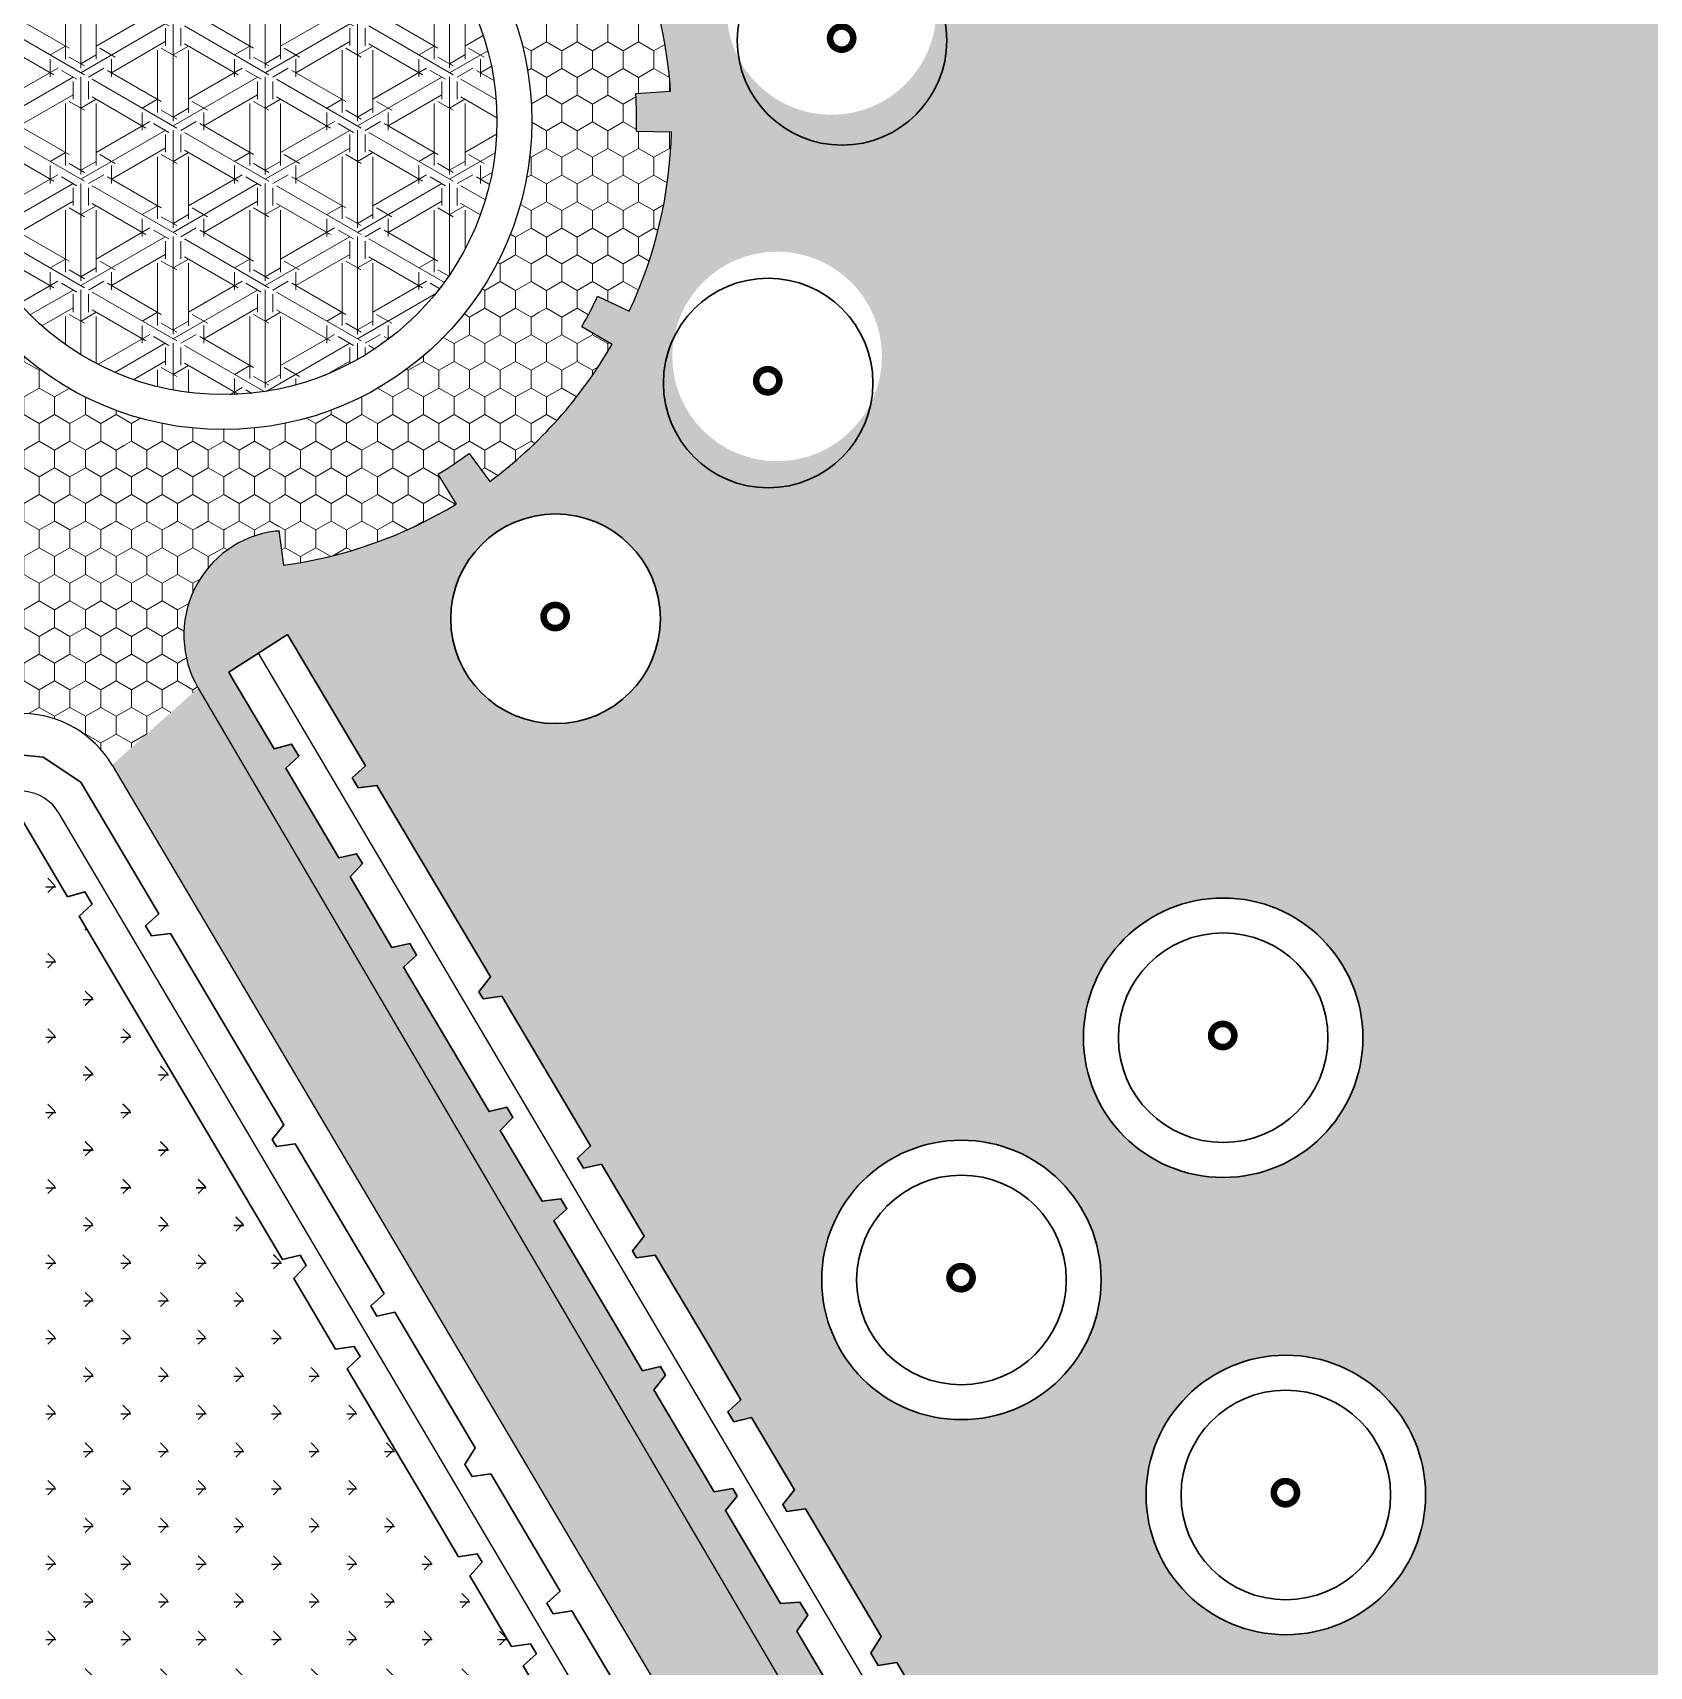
# Model space of a CAD drawing. Header units: millimetres. Extents: x -164772 to 106339, y -135449 to 107526.
# Drawn here: x 24103 to 47243, y -79257 to -55873 of the extents above; entities that cross this region are included whole.
import ezdxf

# ---------------------------------------------------------------- set-up
doc = ezdxf.new("R2010")
doc.units = ezdxf.units.MM
doc.layers.add('bord2', color=251, linetype='Continuous', lineweight=25)
doc.layers.add('paving', color=250, linetype='Continuous', lineweight=25)
for name, color, linetype, lineweight, true_color in [('graas', 7, 'Continuous', 25, 0x83f83f), ('hatch', 7, 'Continuous', 9, 0x4a4a4a), ('plants', 7, 'Continuous', 30, 0x3d5129)]:
    doc.layers.add(name, color=color, linetype=linetype, lineweight=lineweight, true_color=true_color)
doc.linetypes.add('зигзаг', pattern='A,0.00254,-5.08,[131,ltypeshp.shx,S=5.08,R=0,X=-5.08,Y=0],-10.16,[131,ltypeshp.shx,S=5.08,R=180,X=5.08,Y=0],-5.08', length=20.32254)
pattern_1 = [(90, (0, 0), (-219.9704516, 381), [254, -508]), (210, (0, 0), (-219.9704530418713, -380.9999991675352), [254, -508]), (150, (0, 0), (-439.9409046418711, 8.324647552006501e-07), [-508, 254])]

# ---------------------------------------------------------------- blocks, each defined once
blk = doc.blocks.new('Б')
at = {"layer": 'plants', "const_width": 0.1885352972114263}
blk.add_lwpolyline([(63583.59903664938, 41953.88570157746, 1), (63584.26256520769, 41953.88570157746, 1)], format="xyb", close=True, dxfattribs=at)
at = {"layer": 'plants'}
for radius in [4, 3]:
    blk.add_circle((63583.86653953583, 41953.87432750583), radius, dxfattribs=at)
blk = doc.blocks.new('Р')
at = {"layer": 'plants', "const_width": 0.1885352972114263}
blk.add_lwpolyline([(63573.59903664942, 42000.92048726147, 1), (63574.26256520773, 42000.92048726147, 1)], format="xyb", close=True, dxfattribs=at)
at = {"layer": 'plants'}
blk.add_circle((63573.86653953586, 42000.90911318984), 4, dxfattribs=at)
at = {"layer": 'plants', "linetype": 'зигзаг', "ltscale": 0.1}
blk.add_circle((63573.86653953586, 42000.90911318984), 3, dxfattribs=at)
blk = doc.blocks.new('С')
at = {"layer": 'plants', "const_width": 0.1885352972114263}
blk.add_lwpolyline([(63630.32345716628, 41940.31817765423, 1), (63630.98698572459, 41940.31817765423, 1)], format="xyb", close=True, dxfattribs=at)
at = {"layer": 'plants', "linetype": 'зигзаг', "ltscale": 0.1}
blk.add_circle((63630.59096005273, 41940.30680358259), 3, dxfattribs=at)

msp = doc.modelspace()

# ---------------------------------------------------------------- hatches: boundary and pattern name
at = {"layer": 'graas'}
h = msp.add_hatch(dxfattribs=at)
h.set_pattern_fill('GRASS,_O', color=256, scale=30, angle=90)
h.set_pattern_definition([(180, (20086130.82826649, -35164895.67189679), (-538.8149999999999, -538.8149999999999), [142.875, -934.755]), (135, (20086130.82826649, -35164895.67189679), (-538.8153672641492, -538.8153672641491), [142.875, -619.1249999999999]), (225, (20086130.82826649, -35164895.67189679), (538.8153672641491, -538.8153672641492), [142.875, -619.1249999999999])])
h.paths.add_polyline_path([(47072.64527706682, -52566.67906875067), (46956.07979224037, -52325.46580362084), (46812.94038025775, -52337.30376674465), (46757.29705960277, -52592.75910164087), (46213.34218209629, -52637.74543837315), (44270.75213758667, -52798.40216465943), (44198.19287752939, -52553.54948212716), (44030.92889229973, -52567.38260374215), (43946.50036038897, -52825.21854270852), (42775.59587640801, -52922.05507377765), (42686.12881242178, -52678.6007060697), (42512.76780907038, -52692.93806526947), (42460.24765894442, -52948.13510668275), (41001.80072940393, -53068.75206846275), (40897.24405180636, -52826.54564697851), (40754.92097046106, -52838.31609765577), (40686.45251193616, -53094.83210135342), (38290.73526674436, -53292.96350373278), (38222.56382374858, -53047.74793849743), (38042.00624994162, -53062.68047085588), (37973.53957232014, -53319.1963272588), (34789.2101652559, -53582.54779426006), (34686.89447012191, -53340.15603828846), (34547.58573559039, -53351.67719547867), (34473.86194778812, -53608.62782715072), (32803.27451049556, -53746.78930358306), (32720.30817981969, -52750.23680248388), (33510.3762609304, -52684.8963299384), (33601.81428830578, -52928.18769438981), (33792.51912603454, -52912.41595964364), (33897.23051806652, -52652.90258083071), (35461.19786932292, -52523.5588341206), (35536.07796979669, -52768.2195777348), (35702.41624064298, -52754.46301488808), (35785.44964652761, -52496.74245608595), (36956.35413050159, -52399.90592500937), (37082.24791537012, -52640.34771798129), (37190.00990064695, -52631.43555052063), (37271.70234797635, -52373.82589211871), (38757.17365594926, -52250.97395121396), (38824.10167436508, -52496.29235056319), (39013.82407207527, -52480.60186589693), (39079.06545161848, -52224.35274916326), (40251.2619751922, -52127.40936339504), (40370.95081452021, -52368.36431982784), (40488.04887655397, -52358.68003705094), (40562.08164444073, -52101.70385199689), (42080.43677478955, -51976.13234231199), (43538.41125728442, -51855.55445299202), (43610.97051734218, -52100.40713551684), (43778.23450258627, -52086.57401392373), (43840.44499426262, -51830.57555868101), (45033.56751847054, -51731.90154388125), (45150.13300329699, -51973.11480901061), (45267.22328860891, -51963.43116939205), (45348.9157359453, -51705.82151097569), (46788.3546934479, -51586.77655280611), (47696.57935585381, -51511.66425546815), (47810.7616158032, -50995.16811661), (33271.81374797338, -52193.81482812992, 0.5482598776889713), (32091.46331134784, -54430.78882967212), (32534.99835889108, -54202.22999201759, -0.1026893970136744), (33233.60671770034, -56715.13848277085), (32734.71184101627, -56748.36350376109, -0.02271784393936637), (32746.03428492063, -57285.6269288426), (33245.88597997903, -57297.80407741477, -0.1037316755927252), (32642.59382185779, -59861.9103316562), (32189.75154887998, -59649.93421081125, -0.02070965354066566), (31963.85545320083, -60084.6696334304), (32397.60807226944, -60333.3836568603, -0.1037316755923328), (30646.18866136317, -62300.90299810094), (30348.90924722442, -61898.87694181778, -0.02271784393901073), (29902.76183448612, -62198.4310634257), (30162.33896043358, -62625.7713443306, -0.1030955604412111), (27694.26063441086, -63499.92112561871), (27628.18626054443, -63013.20517217784), (27577.30511405478, -63010.99788010164, 0.5381520710720405), (26472.63390182491, -65257.92643922285), (38660.86800315856, -86037.5703725698), (43376.36680308237, -94076.9947236152, 0.5349126270177232), (45867.62619214106, -94221.53866581009, 0.003979945211849885), (47243.22384590582, -92367.85958279199, 0.04673971971755479), (61082.03509513076, -69125.9410194582, 0.02642904592565687), (66917.02542648438, -54962.66049469399, 0.006474053680369735), (68115.95523149121, -51404.42448638004, 0.5350275314400331), (66565.1471693434, -49448.98452927402), (47810.76161581763, -50995.16811661), (47696.57935586079, -51511.66425548258), (47744.63298113338, -51507.6901086182), (47817.19224119113, -51752.54279114256), (47984.45622642404, -51738.70966955691), (48039.70795682651, -51483.28672009331), (49239.78924231577, -51384.03719950697), (49356.35472714222, -51625.25046462935), (49473.44501245414, -51615.56682501078), (49555.13745978355, -51357.95716661631), (51673.99723714889, -51182.72252239377), (51821.84578022287, -51421.34860565836), (52022.95270911205, -51404.71659371207), (52105.03734553066, -51147.07450035025), (54047.62739004773, -50986.41777407142), (54120.18665010129, -51231.27045659625), (54296.26321180883, -51216.70851437791), (54371.87916724916, -50959.60139602234), (56303.02750549718, -50799.89092551495), (56394.46553286511, -51043.18228996682), (56585.17037059759, -51027.41055521273), (56689.88176263702, -50767.89717640771), (58253.84911388924, -50638.55342969016), (58328.72921436672, -50883.21417331134), (58495.06748520603, -50869.45761044321), (58578.10089109066, -50611.73705164806), (59749.0053750679, -50514.90052057148), (59874.89915994016, -50755.3423135434), (59982.66114520255, -50746.43014608973), (60064.35359253894, -50488.82048768827), (61549.82490052302, -50365.96854679051), (61616.75291892394, -50611.2869461253), (61806.47531664158, -50595.59646145158), (61871.71669618479, -50339.34734472536), (63043.91321975897, -50242.40395895715), (63163.60205908652, -50483.35891538995), (63280.70012111656, -50473.67463261305), (63354.73288900332, -50216.69844755947), (64873.08801935586, -50091.1269378741), (65534.0308435496, -50036.46542516488), (65606.5901036069, -50281.31810768924), (65773.85408884773, -50267.48498609613), (65858.28262075476, -50009.64904712277), (66649.64062036035, -49944.20189530912), (67360.3241805995, -50092.10403894816), (67668.14047323141, -50686.10250472228), (67608.25752533667, -51237.80287432295), (67270.08162282614, -52288.33431036441), (67203.86948392654, -52494.01996935575), (66808.68015600016, -53600.464735046), (66548.62495571954, -53585.31054088657), (66492.95448341753, -53741.17583969605), (66702.24769132418, -53898.45264896235), (66200.88962507548, -55302.14695174477), (65947.16661618996, -55269.26398931813), (65879.17139596, -55459.63592044121), (66091.83882584117, -55607.46563694949), (65696.62325082181, -56713.98388879278), (65623.94265651677, -56917.47385543954), (65207.86526760805, -58016.23417682663), (64948.14378861125, -57996.1565739107), (64889.53080740032, -58150.93936137107), (65095.80722690021, -58312.15251334335), (64567.9494650012, -59706.09791737326), (64314.89487060179, -59668.41467556913), (64243.30570671541, -59857.46444083328), (64453.1346954845, -60009.29611173036), (64037.02967405991, -61108.12940370335), (63960.50748608654, -61310.20609930108), (63505.58798443825, -62393.46178449036), (63246.7456297434, -62364.15321571656), (63182.66094511814, -62516.75185939946), (63383.06897840249, -62685.2044099909), (62805.93405875863, -64059.47981570751), (62554.3809630016, -64012.81404163872), (62476.10872883323, -64199.19612094617), (62680.40097474466, -64358.39957279337), (62225.4512601846, -65441.72720080332), (62141.78548757053, -65640.95239011335), (61642.72553876947, -66704.59414952013), (61385.30659190119, -66664.67119139663), (61315.0038253788, -66814.50681425162), (61508.31861882909, -66991.05434961195), (60875.18479373279, -68340.44649637907), (60625.76237633565, -68283.48061046234), (60539.89545452149, -68466.48797061478), (60737.47134240504, -68633.95387564038), (60238.37824787731, -69697.66627821463), (60146.59445959303, -69893.28419998146), (59618.34438702297, -70942.73477024815), (59362.1264411646, -70895.71646517699), (59287.71165105534, -71043.55296903334), (59476.07597807814, -71225.37299518843), (58805.91002245826, -72556.76144269478), (58558.15632476677, -72492.92759793435), (58467.26702865093, -72673.49325907367), (58660.14168242152, -72846.35282274053), (58131.85652788329, -73895.87308833559), (58034.70428411822, -74088.88106482892), (57466.69435509267, -75117.35534567243), (57212.46263260228, -75060.56988912725), (57132.44685593779, -75205.4514557351), (57313.71781346175, -75394.34423369353), (56593.11039984991, -76699.12105815855), (56347.98000506797, -76625.85616881211), (56250.24973385195, -76802.81270647232), (56436.37049740014, -76982.92412252023), (55868.32284342936, -78011.46671046127), (55763.85823259429, -78200.61686417877), (55171.72584548985, -79215.3946094373), (54918.90560405395, -79152.62294140502), (54835.49168773062, -79295.57507123935), (55012.25263943869, -79488.69474284255), (54261.04220329757, -80776.0954135195), (54017.7098081058, -80697.06377485671), (53915.82909153841, -80871.6637225337), (54097.64581262247, -81056.11897659066), (53505.47410049868, -82070.96411539192), (53396.5730467152, -82257.59529485783), (52768.66687141053, -83250.63530672617), (52518.24322383777, -83178.89721689835), (52429.78984010379, -83318.78714422458), (52599.55906164945, -83518.08103029565), (51802.96410588008, -84777.90406654491), (51562.60151458784, -84690.25431375155), (51454.56565538348, -84861.1141254771), (51629.69609156969, -85051.92919600471), (51001.74821420453, -86045.03515998316), (50886.26788191843, -86227.66848170101), (50225.61049138122, -87199.22724923906), (49977.71717884644, -87119.18187213871), (49884.65011874513, -87256.04572852557), (50047.68211791963, -87460.88764037653), (49209.53723865907, -88693.4584365631), (48972.22976116064, -88597.84559440981), (48858.55881521079, -88765.00940083894), (49027.23166682125, -88961.55590918749), (48366.53039819953, -89933.17920350512), (48245.02667936563, -90111.86183852651), (47552.90466529337, -91061.26256625816), (47307.76585847159, -90973.14150081058), (47210.26636470734, -91106.88394573327), (47366.50223334991, -91316.95535016149), (46488.43966927026, -92521.41528714537), (46254.39086094239, -92418.081798966), (46135.30619582693, -92581.43315239852), (46297.45156945308, -92783.398344011), (45605.28358708481, -93732.86212772313), (45477.99310358261, -93907.46960332427), (45101.63395766887, -94248.93602996269), (44711.484454232, -94338.77392742266), (44168.64521155153, -94226.40371407424), (43871.43834945346, -93772.66111351173), (42637.16946634856, -91578.36641604496), (42760.34041644559, -91295.7926003695), (42652.83512276989, -91114.33214356327), (42358.98104598346, -91131.45321467561), (41546.84197578319, -89737.97960577621), (41718.99197519963, -89538.07856240399), (41646.2010638334, -89415.21324501462), (41385.55763645304, -89465.74436144526), (40160.27189924867, -87397.55867496967), (40351.03106846307, -87229.06844251366), (40258.68518733998, -87073.1958784712), (39998.0426707931, -87123.72853231193), (38369.42251001691, -84374.74614972291), (38542.71865631892, -84176.77971189232), (38471.46942779535, -84056.51663354035), (38208.13817069001, -84102.51090537752), (36936.39876405914, -81955.91508870383), (37124.91379128742, -81783.63692156968), (37039.36689468726, -81639.24050715702), (36770.56071340312, -81675.99353880013), (36171.70349570896, -80665.16978700782), (36346.94382934851, -80470.48498408214), (36277.82597159754, -80353.8194915056), (36010.41915637507, -80392.93454266243), (35042.65147744232, -78759.41902819273), (35197.68568354818, -78530.62787562187), (35086.0023407058, -78342.1152013363), (34806.26692694026, -78360.42055052935), (34018.15646783329, -77030.1522535849), (34186.44626505739, -76823.7354933703), (34123.01296131938, -76716.66507962483), (33859.15381147592, -76761.7683101529), (32994.50079816041, -75302.30221861365), (33160.50891241125, -75092.03415747124), (33087.30049005869, -74968.464114489), (32833.21645883723, -75030.06697426873), (32555.01161040385, -74560.47913205528), (31561.4770522059, -72883.47115759502), (31749.99207943046, -72711.19299046087), (31664.44518282703, -72566.7965760552), (31395.63900153917, -72603.54960767689), (30796.78178384873, -71592.72585590646), (30976.64934190988, -71405.8514428511), (30887.98413518603, -71256.19156689613), (30635.49744451112, -71320.49061156853), (29410.21170731048, -69252.30492508548), (29598.72673453503, -69080.02675795087), (29499.23909927552, -68912.09947618746), (29244.37365665446, -68972.38337517434), (28645.51643895703, -67961.55962340391), (28823.29221798313, -67771.15445229408), (28738.930971869, -67628.75932240809), (28484.23209961942, -67689.32437905154), (27724.49018502628, -66406.93994784352), (27911.86156353979, -66232.73139187644), (27808.82379017743, -66058.81175698989), (27559.23810556271, -66128.00747108503), (26960.34111386511, -65117.11658392983), (26908.43816516102, -65029.50850009496), (27750.95228838987, -64489.69923138476), (28865.550726996, -66371.05348768501), (28677.03569977098, -66543.33165482662), (28762.58259636416, -66687.72806922483), (29031.38877765901, -66650.97503761013), (30656.40011622404, -69393.86601293922), (30490.3920019732, -69604.1340740672), (30550.27764033546, -69705.21630845589), (30817.68445555094, -69666.10125727716), (32089.42386217854, -71812.69707395087), (31900.90883495399, -71984.97524109247), (31986.45573155415, -72129.37165549069), (32243.89853185295, -72073.43813298593), (32854.1191305427, -73103.44237565386), (32688.11101629186, -73313.71043677485), (32747.99665465412, -73414.79267116354), (33015.4034698696, -73375.67761998481), (33751.60221275102, -74618.32303419613), (34240.68920707769, -75443.86330646041), (34052.17417985267, -75616.14147359456), (34137.72107644585, -75760.53788799277), (34391.60482946477, -75698.59697438029), (35005.38447543486, -76734.60860815641), (34839.37636118355, -76944.8766692844), (34899.26199954209, -77045.95890367308), (35166.66881475804, -77006.84385249435), (36250.35624471466, -78836.02276414257), (36100.34780037097, -79073.29700617676), (36203.20361614154, -79246.9095109957), (36470.81101583709, -79208.13303059243), (37464.34557404249, -80885.14100506713), (37275.83054681747, -81057.41917219383), (37365.88462149092, -81209.4233477148), (37630.18362470177, -81165.06255497035), (38617.86634061179, -82832.1930811838), (38439.00682859934, -83020.76899647756), (38536.54251155789, -83185.40153669562), (38815.72232907425, -83166.15838487302), (39615.61091893419, -84516.3072375692), (39428.28288180494, -84690.58895037272), (39513.35632326846, -84834.18620984252), (39781.44896959393, -84796.22878748733), (40380.30618729136, -85807.0525392652), (40219.06901711338, -86025.37357770461), (40274.18371139533, -86118.40283476743), (40541.59052662152, -86079.28778361059), (41301.33244121467, -87361.67221481116), (41109.93732448873, -87529.0890180226), (41206.97054008461, -87692.87343297429), (41465.96348310934, -87639.55642913464), (42065.4815123763, -88651.4955787174), (41901.07083277843, -88864.45998354298), (41960.96044852837, -88965.54893146497), (42224.44973300464, -88919.82139735432), (43001.0100257259, -90230.5939243929), (43339.04817160332, -90801.17565365457), (43150.53314437504, -90973.45382079617), (43236.08004097846, -91117.85023519439), (43504.8862222626, -91081.0972035727), (44751.29911237137, -93206.75766279265), (46004.80255660108, -91487.29626994157), (46237.52960671271, -91592.44284627163), (46336.39940175061, -91456.82072551078), (46196.46788556381, -91224.38424126101), (47426.57849556972, -89537.01137248236), (48692.29166202965, -87675.73351697899), (48928.33746988067, -87773.2017628918), (49022.71253585975, -87634.41436097906), (48875.24367543842, -87406.68539128495), (50049.43211135986, -85679.93097058586), (51252.08302225472, -83777.98555477471), (51491.24648950781, -83867.53173444975), (51580.94303645865, -83725.6757318433), (51425.96543165363, -83502.9887532475), (52541.83996847292, -81738.22180750404), (53674.89048103542, -79796.43569863818), (53917.09207005073, -79877.40527713715), (54001.67832265814, -79732.44403444228), (53838.86626277837, -79515.41919351133), (54891.26499339725, -77711.85155613438), (55983.99371847157, -75733.57257831653), (56228.03937417288, -75808.80156403544), (56309.17972818316, -75661.88376743623), (56141.28940858618, -75448.76317007976), (57150.0834003144, -73622.1777143697), (58160.30233341196, -71615.22136903318), (58407.04722217024, -71681.05936897031), (58482.50787086153, -71531.14510509136), (58306.58755680799, -71324.60312018215), (59247.15960212211, -69456.01110252409), (60203.81566863387, -67417.09905563432), (60452.28502200703, -67476.09619790126), (60523.57585488978, -67324.15471852847), (60342.01744129482, -67122.55092172974), (61227.74966152963, -65234.79819912274), (62097.1800861789, -63164.5078581683), (62347.86441374497, -63213.2423456609), (62412.8497730435, -63058.49901273564), (62223.15830088147, -62864.52815455801), (63031.61831164985, -60939.42074643259), (63827.79178840594, -58836.91806702359), (64080.05179211796, -58876.69963176126), (64139.48854623755, -58719.74145812073), (63943.01368228645, -58532.64475515994), (64682.50931757755, -56579.81462472907), (65444.4002062643, -54447.14358466861), (65697.36851478761, -54482.13954514029), (65753.82140467802, -54324.08364605761), (65553.83769127514, -54140.74226282208), (66256.20891400633, -52174.25453659656), (66651.17889730187, -50947.48868632127), (65926.2946068721, -51007.43830739192), (65725.97255018048, -50773.15190605118), (65515.77481574538, -50790.53574880908), (65402.74117782778, -51062.32012330691), (63794.45197397397, -51183.74666402486), (63689.89529636568, -50941.54024253317), (63547.57221502737, -50953.31069322533), (63479.10375650619, -51209.82669692996), (61083.38651130694, -51407.95809928791), (61015.21506831489, -51162.74253405255), (60834.65749451165, -51177.67506643242), (60766.19081688645, -51434.19092283535), (57581.86140982221, -51697.54238982263), (57479.54571468822, -51455.15063385802), (57340.23698016415, -51466.67179104078), (57266.51319234745, -51723.62242272028), (54779.96827034625, -51929.26548573139), (54707.40901028152, -51684.41280320656), (54540.14502505186, -51698.24592480712), (54455.7164931411, -51956.08186378793), (53284.81200916014, -52052.91839484961), (53186.29765031972, -51810.21225951237), (53051.15623903294, -51821.38876936023), (52969.46379169609, -52078.99842774027), (51077.2539606711, -52235.48859291288), (50939.23194518891, -51996.04983289863), (50720.86515747822, -52014.10927541691), (50615.06744619153, -52273.71249536049), (49074.12906693035, -52401.15169238948), (48962.02480048846, -52159.56947409405), (48837.9980081387, -52169.82677903117), (48763.24206784713, -52426.86277212153)])
h.paths.add_polyline_path([(41142.70226539319, -72263.23514966897, -1), (41142.70226539319, -68263.23514966897, -1)], flags=16)
h.paths.add_polyline_path([(41142.70226539319, -71763.23514966897, -1), (41142.70226539319, -68763.23514966897, -1)], flags=0)
h.paths.add_polyline_path([(42040.07057839931, -78807.80136298246, -1), (42040.07057839931, -74807.80136298246, -1)], flags=16)
h.paths.add_polyline_path([(42040.07057839931, -78307.80136298246, -1), (42040.07057839931, -75307.80136298246, -1)], flags=0)
h.paths.add_polyline_path([(41137.01522957646, -70396.98659289253, -1), (41137.01522957646, -70065.22231374073, -1)], flags=0)
h.paths.add_polyline_path([(50373.103888998, -61176.91565828535, -1), (50373.103888998, -65176.91565828535, -1)], flags=16)
h.paths.add_polyline_path([(55016.43233181137, -64254.60019050349, -1), (55016.43233181137, -68254.6001905035, -1)], flags=16)
h.paths.add_polyline_path([(50373.103888998, -61676.91565828535, -1), (50373.103888998, -64676.91565828535, -1)], flags=0)
h.paths.add_polyline_path([(55016.43233181137, -64754.60019050349, -1), (55016.43233181137, -67754.6001905035, -1)], flags=0)
h.paths.add_polyline_path([(42034.38354258259, -76941.55280620602, 1), (42034.38354258259, -76609.78852705422, 1)], flags=0)
h.paths.add_polyline_path([(50367.41685318128, -63310.66710150891, -1), (50367.41685318128, -62978.90282235711, -1)], flags=0)
h.paths.add_polyline_path([(37396.74213558641, -75730.11683077176, -1), (37396.74213558641, -71730.11683077176, -1)], flags=16)
h.paths.add_polyline_path([(55010.74529599465, -66056.5873545678, 1), (55010.74529599465, -66388.35163372659, 1)], flags=0)
h.paths.add_polyline_path([(37396.74213558641, -75230.11683077176, -1), (37396.74213558641, -72230.11683077176, -1)], flags=0)
h.paths.add_polyline_path([(37391.05509976969, -73863.86827399532, 1), (37391.05509976969, -73532.10399483607, 1)], flags=0)
h.paths.add_polyline_path([(54119.06401880524, -57710.03397719745, -1), (54119.06401880524, -61710.03397719745, -1)], flags=16)
h.paths.add_polyline_path([(54119.06401880524, -58210.03397719745, -1), (54119.06401880524, -61210.03397719745, -1)], flags=0)
h.paths.add_polyline_path([(54113.37698298852, -59512.02114126176, 1), (54113.37698298852, -59843.78542042055, 1)], flags=0)
h.paths.add_polyline_path([(34758.3850059325, -62007.45611804115, -1), (34758.3850059325, -59007.45611804115, -1)], flags=16)
h.paths.add_polyline_path([(31587.17266332471, -65766.38757224704, -1), (31587.17266332471, -62766.38757224704, -1)], flags=16)
h.paths.add_polyline_path([(34752.69797011578, -60641.20756126472, -1), (34752.69797011578, -60309.44328210593, -1)], flags=0)
h.paths.add_polyline_path([(31581.48562750799, -64400.13901547014, 1), (31581.48562750799, -64068.3747363188, 1)], flags=0)
h.paths.add_polyline_path([(35537.38783509257, -57048.79266673044, -1), (35537.38783509257, -54048.79266673044, -1)], flags=16)
h.paths.add_polyline_path([(35531.70079927632, -55682.544109954, 1), (35531.70079927632, -55350.77983079522, 1)], flags=0)
at = {"layer": 'graas', "lineweight": 13}
h = msp.add_hatch(dxfattribs=at)
h.set_pattern_fill('ESCHER', color=256, scale=50, angle=90, style=0)
h.set_pattern_definition([(150, (20086130.82826649, -35164895.67189679), (-0.001142316258033797, -1524.001978549797), [1397, -127]), (270, (20086130.82826649, -35164895.67189679), (1319.825, 761.9999999999998), [1397, -127]), (30.00000000000001, (20086130.82826649, -35164895.67189679), (-0.001142316257847161, 1524.001978549797), [1397, -127]), (150, (20086130.82826649, -35164768.67189679), (-0.001142316258033797, -1524.001978549797), [254, -1270]), (30.00000000000001, (20086130.82826649, -35164768.67189679), (-0.001142316257847161, 1524.001978549797), [254, -1270]), (150, (20086020.84326649, -35164959.17189679), (-0.001142316258033797, -1524.001978549797), [254, -1270]), (270, (20086020.84326649, -35164959.17189679), (1319.825, 761.9999999999998), [254, -1270]), (30.00000000000001, (20086240.81326649, -35164959.17189679), (-0.001142316257847161, 1524.001978549797), [254, -1270]), (270, (20086240.81326649, -35164959.17189679), (1319.825, 761.9999999999998), [254, -1270]), (150, (20086130.82826649, -35165403.67189679), (-0.001142316258033797, -1524.001978549797), [254, -1270]), (30.00000000000001, (20086130.82826649, -35165403.67189679), (-0.001142316257847161, 1524.001978549797), [254, -1270]), (150, (20086570.76926649, -35164641.67189679), (-0.001142316258033797, -1524.001978549797), [254, -1270]), (270, (20086570.76926649, -35164641.67189679), (1319.825, 761.9999999999998), [254, -1270]), (30.00000000000001, (20085690.88726648, -35164641.67189679), (-0.001142316257847161, 1524.001978549797), [254, -1270]), (270, (20085690.88726648, -35164641.67189679), (1319.825, 761.9999999999998), [254, -1270]), (90, (20085910.85776649, -35164641.67189679), (-1319.825, -761.9999999999999), [889.0000000000001, -635]), (90, (20086350.79876648, -35164641.67189679), (-1319.825, -761.9999999999999), [889.0000000000001, -635]), (210, (20085800.87276648, -35164832.17189678), (0.001142316257314254, -1524.001978549797), [888.9999999999986, -634.9999999999986]), (210, (20086020.84326649, -35165213.17189679), (0.001142316257314254, -1524.001978549797), [888.9999999999986, -634.9999999999986]), (329.9999999999999, (20086240.81326649, -35165213.17189679), (1319.823857683743, 762.0019785497959), [889.0000000000001, -635]), (329.9999999999999, (20086460.78376649, -35164832.17189678), (1319.823857683743, 762.0019785497959), [889.0000000000001, -635])])
h.paths.add_polyline_path([(26831.07391654068, -53224.81416101471, 1), (26831.07391654068, -61058.24481026173, 1)])
at = {"layer": 'graas'}
h = msp.add_hatch(dxfattribs=at)
h.set_pattern_fill('GRASS,_O', color=256, scale=30, angle=90)
h.set_pattern_definition([(180, (20086130.56260819, -35164895.6718968), (-538.8149999999999, -538.8149999999999), [142.875, -934.755]), (135, (20086130.56260819, -35164895.6718968), (-538.8153672641492, -538.8153672641491), [142.875, -619.1249999999999]), (225, (20086130.56260819, -35164895.6718968), (538.8153672641491, -538.8153672641492), [142.875, -619.1249999999999])])
edge = h.paths.add_edge_path()
edge.add_line((32557.4558541502, -81673.77204920581), (32730.75200044509, -81475.80561136079))
edge.add_line((32730.75200044523, -81475.80561136079), (32659.50277191414, -81355.54253301621))
edge.add_line((32659.50277191374, -81355.54253301627), (32396.17151481585, -81401.53680486066))
edge.add_line((32396.17151481585, -81401.5368048609), (31124.43210818461, -79254.94098818724))
edge.add_line((31124.43210818498, -79254.94098818718), (31312.9471354169, -79082.66282106025))
edge.add_line((31312.94713541652, -79082.66282106002), (31269.24862140518, -79008.90317590188))
edge.add_line((31269.2486214053, -79008.90317590206), (31107.50721428647, -78954.65900634413))
edge.add_line((31107.50721428656, -78954.65900634413), (30955.0114027569, -78975.5092835007))
edge.add_line((30955.0114027571, -78975.5092835007), (30956.41131150669, -78971.3351351424))
edge.add_line((30956.41131150649, -78971.33513514229), (30359.73683983128, -77964.19568649828))
edge.add_line((30359.73683983107, -77964.19568649816), (30534.97717347059, -77769.51088355799))
edge.add_line((30534.97717347062, -77769.51088355805), (30465.8593157198, -77652.84539098162))
edge.add_line((30465.85931572012, -77652.84539098197), (30198.45250049733, -77691.96044216063))
edge.add_line((30198.45250049719, -77691.96044216023), (29737.63369245524, -76914.13463881708))
edge.add_line((29737.63369245521, -76914.13463881749), (28603.90379552505, -75000.48798975753))
edge.add_line((28603.90379552516, -75000.48798975718), (28792.41882275708, -74828.2098226157))
edge.add_line((28792.41882275716, -74828.20982261605), (28706.87192615703, -74683.8134082251))
edge.add_line((28706.871926157, -74683.81340822481), (28438.06574487648, -74720.566439861))
edge.add_line((28438.06574487613, -74720.56643986094), (27839.20852717134, -73709.74268806845))
edge.add_line((27839.20852717172, -73709.74268806863), (28019.07608523659, -73522.86827501343))
edge.add_line((28019.07608523659, -73522.86827501326), (27930.41087851277, -73373.20839905829))
edge.add_line((27930.41087851274, -73373.20839905829), (27677.92418784851, -73437.50744373779))
edge.add_line((27677.92418784854, -73437.50744373814), (23950.86490848741, -67142.90012092591))
edge.add_line((23950.86490848727, -67142.9001209256), (21164.92339514108, -71272.72858946916))
edge.add_line((21164.92339514122, -71272.72858946907), (20919.61083690519, -71185.0923766944))
edge.add_line((20919.61083690516, -71185.09237669452), (20822.37596502277, -71319.02733310955))
edge.add_line((20822.37596502268, -71319.02733310961), (20979.0268747874, -71528.78942233327))
edge.add_line((20979.02687478737, -71528.78942233321), (20212.31211955993, -72584.89105886503))
edge.add_line((20212.31211956005, -72584.89105886497), (20212.31211956005, -76091.51550260527))
edge.add_arc((21784.78758599069, -77327.36375683124), 1999.999999999855, 90.00000000002609, 141.8352987984607, ccw=False)
edge.add_arc((21784.78758598976, -77327.36375683124), 2000, -90, 90, ccw=False)
edge.add_arc((21788.02683668696, -77324.40505544792), 2002.961320692927, 141.9591908091692, 269.9073394614629, ccw=False)
edge.add_line((20210.5504913807, -76090.13505573661), (20103.34744687683, -72731.35787114792))
edge.add_line((20103.34744687677, -72731.35787114777), (15216.28835163026, -78940.13561462678))
edge.add_line((15216.28835163005, -78940.13561462653), (9885.786050495648, -84790.23347849962))
edge.add_line((9885.78605049588, -84790.2334785), (19877.50786644938, -87681.10014125762))
edge.add_line((19877.50786644938, -87681.10014125747), (20212.31211956001, -82507.54186801756))
edge.add_arc((21653.69557609661, -83894.05322073815), 2000.000000000326, 89.99999999994787, 136.1116203705098, ccw=False)
edge.add_arc((21653.69557609847, -83894.05322073815), 2000, -90, 90, ccw=False)
edge.add_arc((21653.69557609661, -83894.05322073815), 2000, 223.8883796294902, 270.0000000000521, ccw=False)
edge.add_line((20212.31211956004, -85280.56457345928), (20212.31211956004, -88058.15351445608))
edge.add_line((20212.31211956004, -88058.15351445596), (21077.89617929123, -88331.7783751521))
edge.add_line((21077.89617929114, -88331.77837515199), (21992.81398793204, -88620.99841695839))
edge.add_line((21992.81398793189, -88620.99841695833), (21967.16733341762, -88875.08488152178))
edge.add_line((21967.16733341776, -88875.08488152218), (22127.19689887848, -88925.67276730972))
edge.add_line((22127.19689887828, -88925.67276730943), (22275.12652564266, -88710.24189127302))
edge.add_line((22275.12652564301, -88710.24189127325), (23423.30248450716, -89073.19853687346))
edge.add_line((23423.30248450693, -89073.19853687329), (23439.7587191323, -89340.59439299414))
edge.add_line((23439.75871913247, -89340.59439299438), (23551.78467289628, -89376.00757516759))
edge.add_line((23551.7846728961, -89376.0075751673), (23725.01141569031, -89168.57351904428))
edge.add_line((23725.01141569037, -89168.57351904451), (25752.22731014756, -89809.40864129348))
edge.add_line((25752.22731014733, -89809.40864129314), (25798.61356354527, -90086.26585143445))
edge.add_line((25798.61356354524, -90086.26585143474), (26037.0228579319, -89879.90440427938))
edge.add_line((26037.0228579321, -89879.90440427927), (26855.11407557519, -90163.13313132957))
edge.add_line((26855.11407557522, -90163.13313132939), (28702.73733374586, -90747.19617058524))
edge.add_line((28702.73733374589, -90747.19617058565), (28695.1529113666, -91006.99239342487))
edge.add_line((28695.15291136663, -91006.99239342469), (28877.60947707461, -91064.66980997032))
edge.add_line((28877.60947707455, -91064.6698099705), (29072.85956046497, -90864.19768140024))
edge.add_line((29072.85956046517, -90864.19768139995), (29610.48225223395, -91034.14874802939))
edge.add_line((29610.48225223386, -91034.14874802945), (34036.69817620722, -92444.78970839952))
edge.add_line((34036.69817620722, -92444.78970839964), (34005.6638397382, -92697.17304117193))
edge.add_line((34005.66383973808, -92697.17304117182), (34187.18045744925, -92754.5533252454))
edge.add_line((34187.18045744925, -92754.55332524558), (34344.66766594585, -92542.143752497))
edge.add_line((34344.66766594603, -92542.14375249665), (35466.16492093933, -92896.66683633202))
edge.add_line((35466.16492093933, -92896.66683633202), (35485.60942026422, -93165.00733035734))
edge.add_line((35485.60942026387, -93165.00733035752), (35597.64281441102, -93200.4228645568))
edge.add_line((35597.64281441105, -93200.42286455673), (35763.54117043749, -92990.6721890623))
edge.add_line((35763.54117043755, -92990.67218906242), (37216.22515007928, -93449.88865348244))
edge.add_line((37216.2251500792, -93449.88865348227), (37848.58119971403, -93649.78643814924))
edge.add_line((37848.58119971418, -93649.78643814936), (37822.93454519627, -93903.87290272008))
edge.add_line((37822.93454519632, -93903.87290272019), (37982.9641106534, -93954.460788515))
edge.add_line((37982.96411065358, -93954.46078851489), (38158.80859823128, -93747.85424306571))
edge.add_line((38158.80859823126, -93747.85424306565), (40068.29285264218, -94351.47252514098))
edge.add_line((40068.29285264221, -94351.47252514116), (39679.59620967859, -93695.38324821451))
edge.add_line((39679.59620967853, -93695.38324821457), (39802.76715976473, -93412.80943253929))
edge.add_line((39802.76715976439, -93412.80943253911), (39695.26186609588, -93231.34897573288))
edge.add_line((39695.26186609614, -93231.34897573288), (39401.40778930613, -93248.47004683795))
edge.add_line((39401.40778930598, -93248.47004683777), (38589.26871911334, -91854.99643795281))
edge.add_line((38589.26871911363, -91854.99643795281), (38761.41871852279, -91655.09539456632))
edge.add_line((38761.41871852261, -91655.09539456661), (38688.62780716328, -91532.23007718452))
edge.add_line((38688.62780716336, -91532.23007718423), (38427.98437977581, -91582.76119360032))
edge.add_line((38427.98437977555, -91582.76119360044), (37202.69864257145, -89514.57550713194))
edge.add_line((37202.69864257165, -89514.57550713183), (37393.45781178958, -89346.08527467588))
edge.add_line((37393.45781178932, -89346.08527467628), (37301.11193066264, -89190.21271063377))
edge.add_line((37301.11193066296, -89190.21271063336), (37040.46941412708, -89240.74536447386))
edge.add_line((37040.46941412679, -89240.74536447409), (36825.20281047408, -88877.39231552808))
edge.add_line((36825.2028104744, -88877.39231552785), (36948.37376057516, -88594.81849986712))
edge.add_line((36948.37376057516, -88594.8184998673), (36840.86846690301, -88413.35804305378))
edge.add_line((36840.86846690272, -88413.35804305361), (36547.01439011271, -88430.47911416595))
edge.add_line((36547.01439011303, -88430.47911416595), (35734.87531991311, -87037.00550527372))
edge.add_line((35734.87531991276, -87037.005505274), (35907.02531932919, -86837.10446188752))
edge.add_line((35907.02531932919, -86837.10446188734), (35834.23440796258, -86714.23914450525))
edge.add_line((35834.23440796296, -86714.23914450542), (35573.59098057905, -86764.77026092152))
edge.add_line((35573.59098057888, -86764.77026092164), (35411.84925334702, -86491.76298188524))
edge.add_line((35411.84925334687, -86491.76298188507), (35585.1453996454, -86293.79654404732))
edge.add_line((35585.14539964563, -86293.7965440475), (35513.89617111818, -86173.53346571747))
edge.add_line((35513.89617111786, -86173.53346571741), (35250.5649140127, -86219.52773754725))
edge.add_line((35250.56491401299, -86219.52773754713), (34348.30524337119, -84696.58457444569))
edge.add_line((34348.30524337125, -84696.58457444557), (34539.06441258554, -84528.09434198962))
edge.add_line((34539.06441258519, -84528.09434198956), (34446.71853146579, -84372.22177795433))
edge.add_line((34446.71853146582, -84372.22177795456), (34186.07601491539, -84422.75443179505))
edge.add_line((34186.07601491568, -84422.75443179482), (33978.82550738905, -84072.93192086603))
edge.add_line((33978.82550738911, -84072.93192086597), (34167.34053461375, -83900.65375373176))
edge.add_line((34167.34053461366, -83900.65375373182), (34081.79363801353, -83756.25733932633))
edge.add_line((34081.7936380135, -83756.25733932662), (33812.9874567257, -83793.01037095553))
edge.add_line((33812.98745672564, -83793.0103709553), (33214.13023903177, -82782.18661917736))
edge.add_line((33214.13023903194, -82782.18661917743), (33389.37057267146, -82587.50181624453))
edge.add_line((33389.37057267149, -82587.50181624477), (33320.25271492067, -82470.83632366834))
edge.add_line((33320.25271492052, -82470.83632366822), (33052.84589970137, -82509.95137483234))
edge.add_line((33052.84589970131, -82509.95137483205), (32557.45585415014, -81673.77204920576))
edge = h.paths.add_edge_path(flags=16)
edge.add_arc((29930.75356407064, -84660.63753179736), 2000, 90, 450)
edge = h.paths.add_edge_path(flags=16)
edge.add_arc((29930.75356407064, -84660.63753179736), 1500, 90, 450)
edge = h.paths.add_edge_path(flags=0)
edge.add_arc((29925.06652825439, -84628.50683544106), 165.8821395794803, 90, 450)
h = msp.add_hatch(dxfattribs=at)
h.set_pattern_fill('GRASS,_O', color=256, scale=30, angle=90)
h.set_pattern_definition([(180, (20086129.74554546, -35164892.7434282), (-538.8149999999999, -538.8149999999999), [142.875, -934.755]), (135, (20086129.74554546, -35164892.7434282), (-538.8153672641492, -538.8153672641491), [142.875, -619.1249999999999]), (225, (20086129.74554546, -35164892.7434282), (538.8153672641491, -538.8153672641492), [142.875, -619.1249999999999])])
h.paths.add_polyline_path([(24766.09986561091, -68521.02831140856), (24953.47124412815, -68346.81975543403), (24850.43347076952, -68172.90012056983), (24741.84566541688, -68203.00525558784), (24757.79678447099, -72464.26413934582), (26264.26621282074, -72964.98159156411), (26261.4166838985, -71045.00516547912), (25525.84178021151, -69803.41274262403)])
h.paths.add_polyline_path([(26261.41668390176, -71045.00516546468), (26264.26621282074, -72964.98159156411), (27677.10712510693, -73434.57897514102)])
at = {"layer": 'hatch'}
h = msp.add_hatch(dxfattribs=at)
h.set_pattern_fill('HONEY', color=256, scale=80, angle=90, style=0)
h.set_pattern_definition(pattern_1)
h.paths.add_polyline_path([(30752.8884298063, -55106.4650843986, -0.2732764969122912), (30503.26032663901, -59591.96646346428), (31963.85545320083, -60081.04442209934, 0.02070965354073663), (32189.75154888324, -59646.30899947972), (32642.59382185779, -59858.28512032513, 0.1037316755927252), (33245.88597997903, -57294.17886608324), (32746.03428492063, -57282.00171751107, 0.02271784393936637), (32734.71184101627, -56744.73829242957), (33233.60671770034, -56711.51327143933, 0.1026893970136744), (32534.99835889108, -54198.60478068606), (32090.54008438551, -54427.63936807771, 0.002106041098989407), (32067.52204963957, -54383.42951820974)])
h = msp.add_hatch(dxfattribs=at)
h.set_pattern_fill('HONEY', color=256, scale=80, angle=90, style=0)
h.set_pattern_definition(pattern_1)
h.paths.add_polyline_path([(27632.92312418875, -61481.22237306272), (27626.99984176104, -63000.84058249227), (27694.26063441086, -63496.29591428718, 0.1030955604412111), (30162.33896043358, -62622.14613299907), (29902.76183448984, -62194.80585209417, 0.0227178439387551), (30348.90924722069, -61895.25173048626), (30646.18866136317, -62297.27778676941, 0.1037316755923328), (32397.60807226944, -60329.75844552877), (31963.85545319385, -60081.04442209189), (30503.26032663901, -59591.96646346428, -0.2024794283939732)])
h = msp.add_hatch(dxfattribs=at)
h.set_pattern_fill('HONEY', color=256, scale=80, angle=90, style=0)
h.set_pattern_definition(pattern_1)
h.paths.add_polyline_path([(23688.16458292511, -60241.04706499956), (22305.44093984106, -60949.22509428623, 0.004272314504284391), (22371.2308332922, -61026.00405510791), (27629.62062112075, -62328.47959276891), (27632.92312418875, -61481.22237305527, -0.04567200636809615), (26831.07391654068, -61554.61959893021, -0.2005675136543493)])
h = msp.add_hatch(dxfattribs=at)
h.set_pattern_fill('HONEY', color=256, scale=80, angle=90, style=0)
h.set_pattern_definition(pattern_1)
h.paths.add_polyline_path([(22371.23083329593, -61026.00405510791, -0.3261513869002821), (22523.98466683525, -62788.15287984672), (27577.30511350204, -63007.37266874823, 0.002117831196070486), (27626.99984176104, -63000.8405825216), (27629.62062111703, -62328.47959276891)])
h = msp.add_hatch(dxfattribs=at)
h.set_pattern_fill('HONEY', color=256, scale=80, angle=90, style=0)
h.set_pattern_definition(pattern_1)
h.paths.add_polyline_path([(22523.98466681336, -62788.15287984672), (22685.38157924005, -66309.7766114664, -0.5581430373840932), (25238.37553862362, -66355.89481111706), (26472.63390182491, -65254.30122789132, -0.5381520710789295), (27577.30511409483, -63007.37266877011)])
h = msp.add_hatch(dxfattribs=at)
h.set_pattern_fill('HONEY', color=256, scale=80, angle=90, style=0)
h.set_pattern_definition(pattern_1)
h.paths.add_polyline_path([(26472.63390182165, -65254.30122789132), (25238.37553862688, -66355.89481110961), (37216.4482711942, -86585.87526447135), (38660.86800316229, -86033.94516123827)])

# ---------------------------------------------------------------- linework, layer by layer
at = {"layer": 'bord2'}
for points in [[(27329.4295684809, -64755.97865440833), (44260.59305958004, -93417.50813393477, 0.5550432292694131), (45184.68068175736, -93439.51355821681), (45403.29369265792, -93133.99482354052, 0.08422734124631573), (67086.63909250192, -51162.43521207102, 0.4335112861640887), (66723.51033650732, -50474.18061170957), (32766.21710198532, -53301.23891131391)], [(31992.64192526062, -92355.14636636847), (39968.53150940473, -94848.78040888761, 0.812517883200868), (40424.45429077811, -94032.08980006487), (24483.5152053509, -67051.6750094108, 0.5093277111096629), (23424.33312064708, -66950.77008222925), (22860.71049897672, -67908.36868310018, -0.0521376008933257), (9745.505666558354, -84140.09453337402), (9591.32749892697, -84286.09450433632, 0.5184928652019455), (9732.601874185915, -85260.18034969499), (31992.64192526062, -92355.14636636847)]]:
    msp.add_lwpolyline(points, format="xyb", dxfattribs=at)
at = {"layer": 'paving'}
for p, q in [((32734.71184101627, -56744.73829243329), (33233.60671770034, -56711.5132714356)), ((32746.03428492063, -57282.00171750781), (33245.88597997903, -57294.17886608696)), ((32189.75154887998, -59646.30899948344), (32642.59382185779, -59858.28512032141)), ((31963.85545320456, -60081.04442209934), (32397.60807226944, -60329.7584455325)), ((30348.90924722442, -61895.25173048998), (30646.18866136317, -62297.27778676941)), ((29902.76183448984, -62194.80585209045), (30162.33896043358, -62622.14613299907)), ((27626.99984176104, -63000.84058252486), (27694.26063441086, -63496.29591428718)), ((27626.99984176104, -63000.84058252486), (27694.26063441086, -63496.29591428718)), ((26472.63390182351, -65254.30122789505), (37113.81614961448, -83385.92909109169)), ((25238.37553862688, -66355.89481111147), (35636.88291893034, -83918.11919765543))]:
    msp.add_line(p, q, dxfattribs=at)
for radius in [4416.71532462249, 3916.71532462249]:
    msp.add_circle((26831.07391654068, -57137.90427431042), radius, dxfattribs=at)
for centre, radius, start, end in [((26831.07391654068, -57137.90427431042), 6416.71532462249, 3.810114467044206, 27.26258489586947), ((26831.07391654068, -57137.90427431042), 5916.71532462249, 358.604463580663, 3.810114467044206), ((26831.07391654068, -57137.90427431042), 6416.71532462249, 334.9156382677666, 358.604463580663), ((26831.07391654068, -57137.90427431042), 5916.71532462249, 330.1700136680731, 334.9156382679553), ((26831.07391654068, -57137.90427431042), 6416.71532462249, 306.4811883550532, 330.1700136680731), ((26831.07391654068, -57137.90427431042), 5916.71532462249, 301.2755374689362, 306.4811883550532), ((26831.07391654068, -57137.90427431042), 6416.71532462249, 277.730956403262, 301.2755374689362), ((26831.07391654068, -57137.90427431042), 6416.71532462249, 277.730956403262, 301.2755374689362), ((27766.48893228239, -64495.39467227829), 1500, 97.24558597736468, 210.3936190295366), ((26831.07391654068, -57137.90427431042), 5916.71532462249, 277.2455859773647, 277.730956403262), ((23947.65671631294, -67120.12312891099), 1500, 30.62956824124901, 147.3006338074337)]:
    msp.add_arc(centre, radius, start, end, dxfattribs=at)
at = {"layer": 'plants', "linetype": 'ByBlock'}
for p, q in [((26908.17250686624, -65025.88328875971), (27750.68663009881, -64486.07402004951)), ((24254.63042568109, -66242.4982546875), (23378.19363615728, -66155.4983645803)), ((24793.37903171984, -66603.09085221539), (24254.63042568109, -66242.4982546875))]:
    msp.add_line(p, q, dxfattribs=at)
for points in [[(37464.07991574771, -80881.51579372815), (36470.54535754603, -79204.50781926789), (36470.54535754603, -79204.50781926789), (36202.93795784676, -79243.28429966091), (36100.08214207293, -79069.67179484523), (36250.09058641988, -78832.39755281151), (35166.40315646698, -77003.21864116282), (34898.99634124777, -77042.33369233829), (34839.11070288924, -76941.25145795287), (35005.11881714008, -76730.98339682163), (34391.33917116999, -75694.97176304922), (34137.45541815479, -75756.9126766687), (34051.90852155463, -75612.51626226676), (34240.42354878291, -75440.23809512888), (33751.33655445623, -74614.69782286134), (33015.13781157528, -73372.05240865701), (32747.73099635608, -73411.16745982828), (32687.84535799754, -73310.08522544333), (32853.85347224466, -73099.81716431162), (32243.63287355817, -72069.81292164742), (31986.1900732631, -72125.74644415916), (31900.64317666293, -71981.35002976094), (32089.15820388748, -71809.07186261934), (30817.41879725988, -69662.47604594563), (30550.01198203695, -69701.59109712063), (30490.12634368214, -69600.5088627394), (30656.13445792926, -69390.24080160397), (29031.12311936096, -66647.34982627162), (28762.31693807683, -66684.10285790029), (28676.77004147667, -66539.70644349881), (28865.28506870122, -66367.42827636094), (27750.68663009881, -64486.07402004951)], [(26908.17250686624, -65025.88328875971), (26908.17250686624, -65025.88328875971), (26908.17250686624, -65025.88328875971), (26960.07545557032, -65113.49137259877), (26960.07545557032, -65113.49137259877), (27558.9724472684, -66124.38225975397), (27808.55813188638, -66055.18654566954), (27911.59590524501, -66229.10618054491), (27724.22452673149, -66403.31473650827), (28483.96644132837, -67685.69916772374), (28738.66531357422, -67625.13411107703), (28823.02655968462, -67767.52924096255), (28645.25078066225, -67957.93441206866), (29244.10799836014, -68968.75816384653), (29498.97344097375, -68908.47426484848), (29598.46107624444, -69076.4015466198), (29409.94604901617, -69248.67971375768), (30635.23178622007, -71316.86540023328), (30887.71847689171, -71252.5663555646), (30976.38368361556, -71402.22623151258), (30796.51612555395, -71589.10064457494), (31395.37334325184, -72599.92439635281), (31664.17952453598, -72563.17136472368), (31749.72642113614, -72707.56777912934), (31561.21139390786, -72879.8459462635), (32554.74595210954, -74556.85392072375), (32832.95080053873, -75026.44176294093), (33087.03483176391, -74964.83890314677), (33160.24325411647, -75088.40894615088), (32994.23513986935, -75298.67700728259), (33858.88815318487, -76758.14309882882), (34122.74730302134, -76713.03986828958), (34186.18060676261, -76820.11028203878), (34017.8908095385, -77026.52704226083), (34806.00126865293, -78356.79533920527), (35085.73668240729, -78338.48999000152), (35197.4200252534, -78527.00266429034), (35042.385819148, -78755.79381686167), (35042.385819148, -78755.79381686167), (36010.15349807656, -80389.30933133836)], [(25805.00933969786, -68801.11969006664), (25805.00933969786, -68801.11969006664), (25805.00933969786, -68801.11969006664), (25719.46244309769, -68656.7232756647), (25907.97747032224, -68484.44510853055), (24793.37903171984, -66603.09085221539)], [(23950.86490848727, -67142.9001209256), (23950.86490848727, -67142.9001209256), (23950.86490848727, -67142.9001209256), (24002.76785719135, -67230.50820476838), (24002.76785719135, -67230.50820476838), (24601.66484888942, -68241.39909192358), (24851.2505335074, -68172.20337783542), (24954.28830686604, -68346.12301270707), (24766.91692835252, -68520.33156867416), (25526.65884294939, -69802.71599988962), (25526.65884294939, -69802.71599988962), (25526.65884294939, -69802.71599988962), (25526.65884294939, -69802.71599988962)], [(26076.76994983359, -68769.35350132451), (26076.76994982987, -68769.35350132451), (25805.00933969786, -68801.11969006664), (25805.00933969786, -68801.11969006664)], [(29896.54587386568, -75216.83399647751), (29896.54587386568, -75216.83399647751), (29286.3252751792, -74186.82975381703), (29028.88247488412, -74242.76327632877), (28943.33557828396, -74098.3668619231), (29131.85060550851, -73926.08869478895), (27860.11119888091, -71779.49287811524), (27592.70438365798, -71818.60792928652), (27532.81874530316, -71717.52569490529), (27698.82685955028, -71507.25763377032), (26076.76994983359, -68769.35350132451)], [(25526.65884294939, -69802.71599988962), (27677.92418784109, -73433.88223239916), (27930.41087851274, -73369.58318772723), (28019.07608523659, -73519.24306367847), (27839.20852717497, -73706.11747674082), (28438.06574487287, -74716.9412285187), (28706.871926157, -74680.18819689329), (28792.41882275716, -74824.58461129523), (28603.90379552889, -74996.8627784331), (29737.63369245148, -76910.50942748596), (29737.63369245521, -76910.50942748596)], [(33292.78298804463, -80949.4143849774), (33003.75567320381, -80461.55907302487), (32724.57585568746, -80480.80222485491), (32627.04017272891, -80316.16968463312), (32805.89968473391, -80127.5937693319), (31818.21696882435, -78460.46324312963), (31553.91796562049, -78504.82403587407), (31463.86389094005, -78352.8198603531), (31652.37891816833, -78180.54169321523), (30658.84435996666, -76503.53371875497), (30658.84435996666, -76503.53371875497), (30391.23696026738, -76542.31019914753), (30288.38114449355, -76368.69769433231), (30438.38958884376, -76131.42345229813), (29896.54587386568, -75216.83399647751)], [(29737.63369245148, -76910.50942748596), (29737.63369245148, -76910.50942748596), (29737.63369245521, -76910.50942748596), (29737.63369245521, -76910.50942748596), (30198.45250049719, -77688.33523082171), (30465.85931572012, -77649.22017965044), (30534.97717347062, -77765.88567222698), (30359.73683983107, -77960.5704751671), (30958.59405752896, -78971.39422694498), (31227.4002388131, -78934.64119531956), (31312.94713541326, -79079.0376097215), (31124.43210818498, -79251.31577685938), (32396.17151481585, -81397.91159353309), (32659.50277192119, -81351.91732169964), (32730.75200044523, -81472.18040004044), (32557.45585414647, -81670.14683787475), (33052.84589970131, -82506.32616350098)]]:
    msp.add_lwpolyline(points, dxfattribs=at)

# ---------------------------------------------------------------- block references
at = {"layer": 'graas', "xscale": 500, "yscale": 500, "zscale": 500, "rotation": 90}
for name, p in [('С', (21005841.48097276, -31871278.60456157)), ('С', (21004783.80115166, -31876183.42710083)), ('С', (21001740.57445462, -31879558.24238729)), ('Р', (21041597.25886031, -31857192.87970627)), ('Б', (21014333.90588849, -31865659.76138736)), ('Р', (21042494.62717331, -31863737.44591959))]:
    msp.add_blockref(name, p, dxfattribs=at)

doc.saveas('drawing.dxf')
